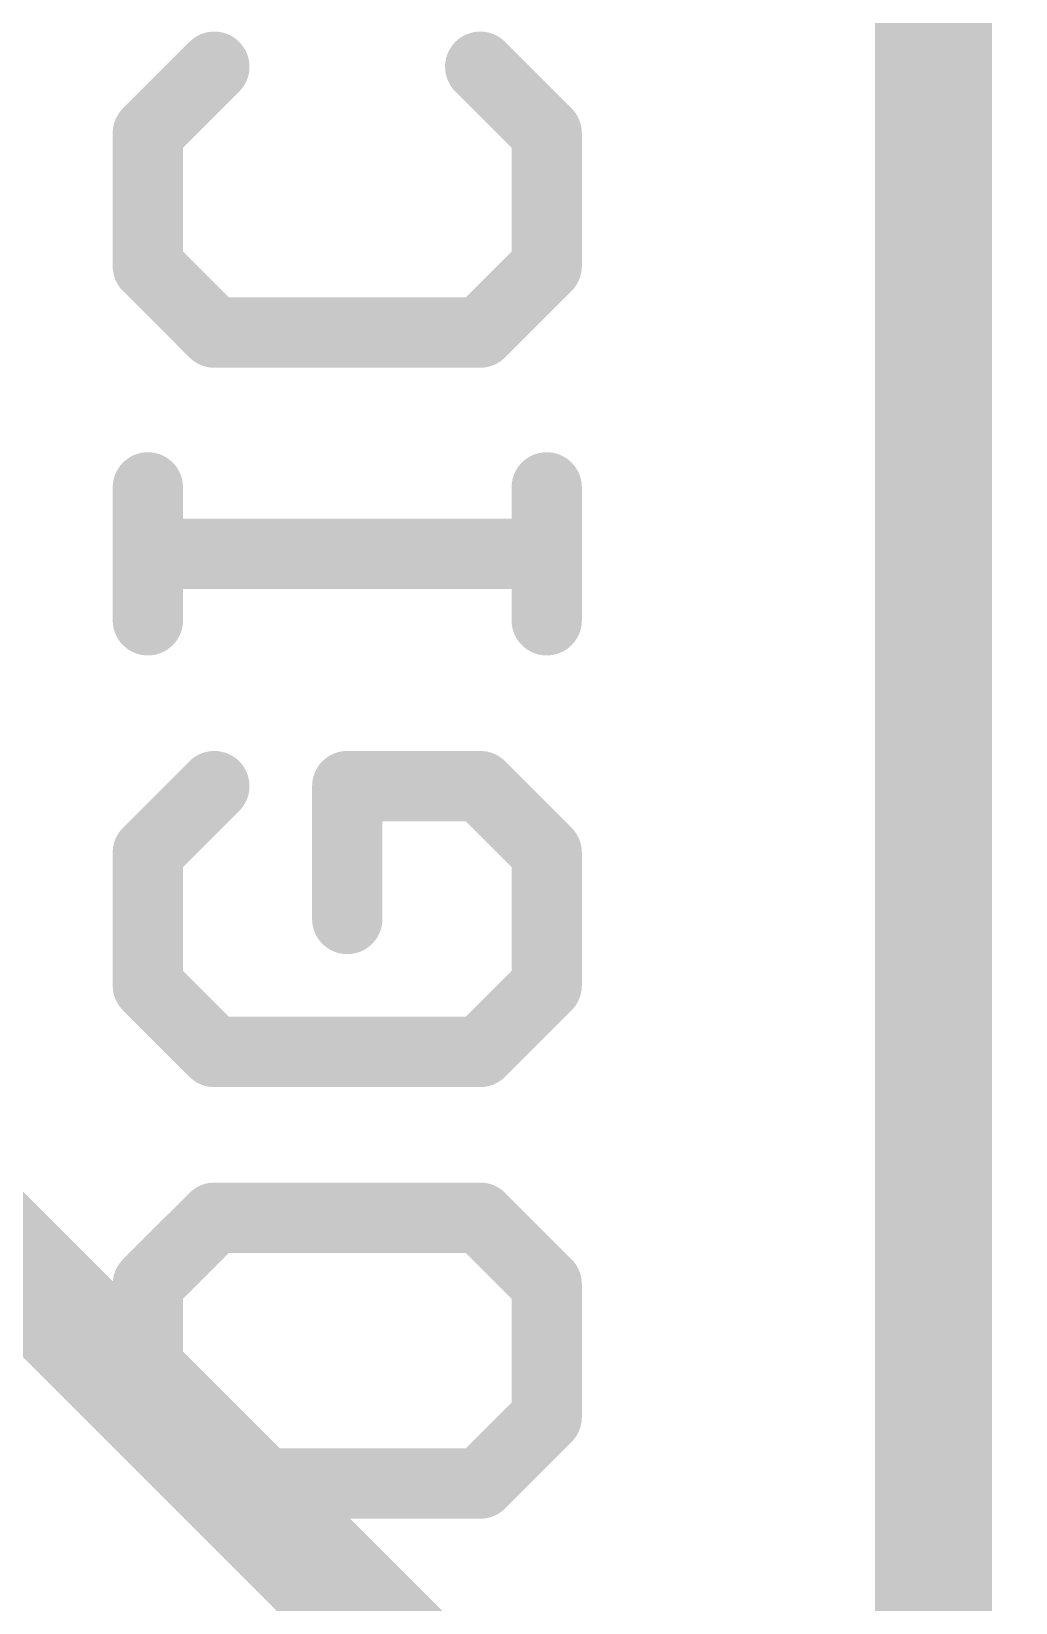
# Model space of a CAD drawing. Extents: x -0.1 to 15.4, y -0.1 to 24.3.
# Drawn here: x 8.205 to 10.338, y 3.802 to 7.207 of the extents above; entities that cross this region are included whole.
import ezdxf

# ---------------------------------------------------------------- set-up
doc = ezdxf.new("R2010")
doc.units = 0
for name, color, linetype in [('1', 12, 'CONTINUOUS'), ('16', 132, 'CONTINUOUS'), ('21', 41, 'CONTINUOUS')]:
    doc.layers.add(name, color=color, linetype=linetype)

msp = doc.modelspace()

# ---------------------------------------------------------------- linework, layer by layer
at = {"layer": '1', "const_width": 0.254}
msp.add_lwpolyline([(10.16, 2.54), (10.16, 9.31)], dxfattribs=at)
at = {"layer": '16', "const_width": 0.254}
msp.add_lwpolyline([(7.7, 5), (11.43, 1.27)], dxfattribs=at)
at = {"layer": '21', "const_width": 0.1524}
for points in [[(8.6015, 7.1307), (8.4575, 6.9866)], [(9.3218, 6.9866), (9.1777, 7.1307)], [(8.4575, 6.9866), (8.4575, 6.6985)], [(9.3218, 6.6985), (9.3218, 6.9866)], [(8.4575, 6.6985), (8.6015, 6.5544)], [(9.1777, 6.5544), (9.3218, 6.6985)], [(8.6015, 6.5544), (9.1777, 6.5544)], [(8.4575, 5.9308), (8.4575, 6.2189)], [(9.3218, 5.9308), (9.3218, 6.2189)], [(9.3218, 6.0748), (8.4575, 6.0748)], [(8.6015, 5.5715), (8.4575, 5.4274)], [(9.1777, 5.5715), (8.8896, 5.5715)], [(8.8896, 5.5715), (8.8896, 5.2834)], [(9.3218, 5.4274), (9.1777, 5.5715)], [(8.4575, 5.4274), (8.4575, 5.1393)], [(9.3218, 5.1393), (9.3218, 5.4274)], [(8.4575, 5.1393), (8.6015, 4.9952)], [(9.1777, 4.9952), (9.3218, 5.1393)], [(8.6015, 4.9952), (9.1777, 4.9952)], [(8.6015, 4.6359), (8.4575, 4.4919)], [(9.1777, 4.6359), (8.6015, 4.6359)], [(9.3218, 4.4919), (9.1777, 4.6359)], [(8.4575, 4.4919), (8.4575, 4.2038)], [(9.3218, 4.2038), (9.3218, 4.4919)], [(8.4575, 4.2038), (8.6015, 4.0597)], [(9.1777, 4.0597), (9.3218, 4.2038)], [(8.6015, 4.0597), (9.1777, 4.0597)]]:
    msp.add_lwpolyline(points, dxfattribs=at)
at = {"layer": '21', "const_width": 0.0762}
for points in [[(8.6285, 7.1037, 1), (8.5746, 7.1576)], [(9.2047, 7.1576, 1), (9.1508, 7.1037)], [(8.4956, 6.9866, 1), (8.4194, 6.9866)], [(8.4305, 7.0135, 1), (8.4844, 6.9597)], [(9.3599, 6.9866, 1), (9.2837, 6.9866)], [(9.2949, 6.9597, 1), (9.3487, 7.0135)], [(8.4844, 6.7254, 1), (8.4305, 6.6715)], [(9.3487, 6.6715, 1), (9.2949, 6.7254)], [(8.4194, 6.6985, 1), (8.4956, 6.6985)], [(9.2837, 6.6985, 1), (9.3599, 6.6985)], [(8.6015, 6.5925, 1), (8.6015, 6.5163)], [(8.5746, 6.5275, 1), (8.6285, 6.5814)], [(9.1508, 6.5814, 1), (9.2047, 6.5275)], [(9.1777, 6.5163, 1), (9.1777, 6.5925)], [(8.4956, 6.2189, 1), (8.4194, 6.2189)], [(9.3599, 6.2189, 1), (9.2837, 6.2189)], [(8.4575, 6.1129, 1), (8.4575, 6.0367)], [(9.3218, 6.0367, 1), (9.3218, 6.1129)], [(8.4194, 5.9308, 1), (8.4956, 5.9308)], [(9.2837, 5.9308, 1), (9.3599, 5.9308)], [(8.6285, 5.5445, 1), (8.5746, 5.5984)], [(8.8896, 5.6096, 1), (8.8896, 5.5334)], [(8.9277, 5.5715, 1), (8.8515, 5.5715)], [(9.2047, 5.5984, 1), (9.1508, 5.5445)], [(9.1777, 5.5334, 1), (9.1777, 5.6096)], [(8.4956, 5.4274, 1), (8.4194, 5.4274)], [(8.4305, 5.4543, 1), (8.4844, 5.4005)], [(9.3599, 5.4274, 1), (9.2837, 5.4274)], [(9.2949, 5.4005, 1), (9.3487, 5.4543)], [(8.8515, 5.2834, 1), (8.9277, 5.2834)], [(8.4844, 5.1662, 1), (8.4305, 5.1124)], [(9.3487, 5.1124, 1), (9.2949, 5.1662)], [(8.4194, 5.1393, 1), (8.4956, 5.1393)], [(9.2837, 5.1393, 1), (9.3599, 5.1393)], [(8.6015, 5.0333, 1), (8.6015, 4.9571)], [(8.5746, 4.9683, 1), (8.6285, 5.0222)], [(9.1508, 5.0222, 1), (9.2047, 4.9683)], [(9.1777, 4.9571, 1), (9.1777, 5.0333)], [(8.6015, 4.674, 1), (8.6015, 4.5978)], [(8.6285, 4.609, 1), (8.5746, 4.6629)], [(9.2047, 4.6629, 1), (9.1508, 4.609)], [(9.1777, 4.5978, 1), (9.1777, 4.674)], [(8.4956, 4.4919, 1), (8.4194, 4.4919)], [(9.3599, 4.4919, 1), (9.2837, 4.4919)], [(8.4305, 4.5188, 1), (8.4844, 4.4649)], [(9.2949, 4.4649, 1), (9.3487, 4.5188)], [(8.4844, 4.2307, 1), (8.4305, 4.1768)], [(9.3487, 4.1768, 1), (9.2949, 4.2307)], [(8.4194, 4.2038, 1), (8.4956, 4.2038)], [(9.2837, 4.2038, 1), (9.3599, 4.2038)], [(8.6015, 4.0978, 1), (8.6015, 4.0216)], [(8.5746, 4.0328, 1), (8.6285, 4.0867)], [(9.1508, 4.0867, 1), (9.2047, 4.0328)], [(9.1777, 4.0216, 1), (9.1777, 4.0978)]]:
    msp.add_lwpolyline(points, format="xyb", dxfattribs=at)

doc.saveas('drawing.dxf')
